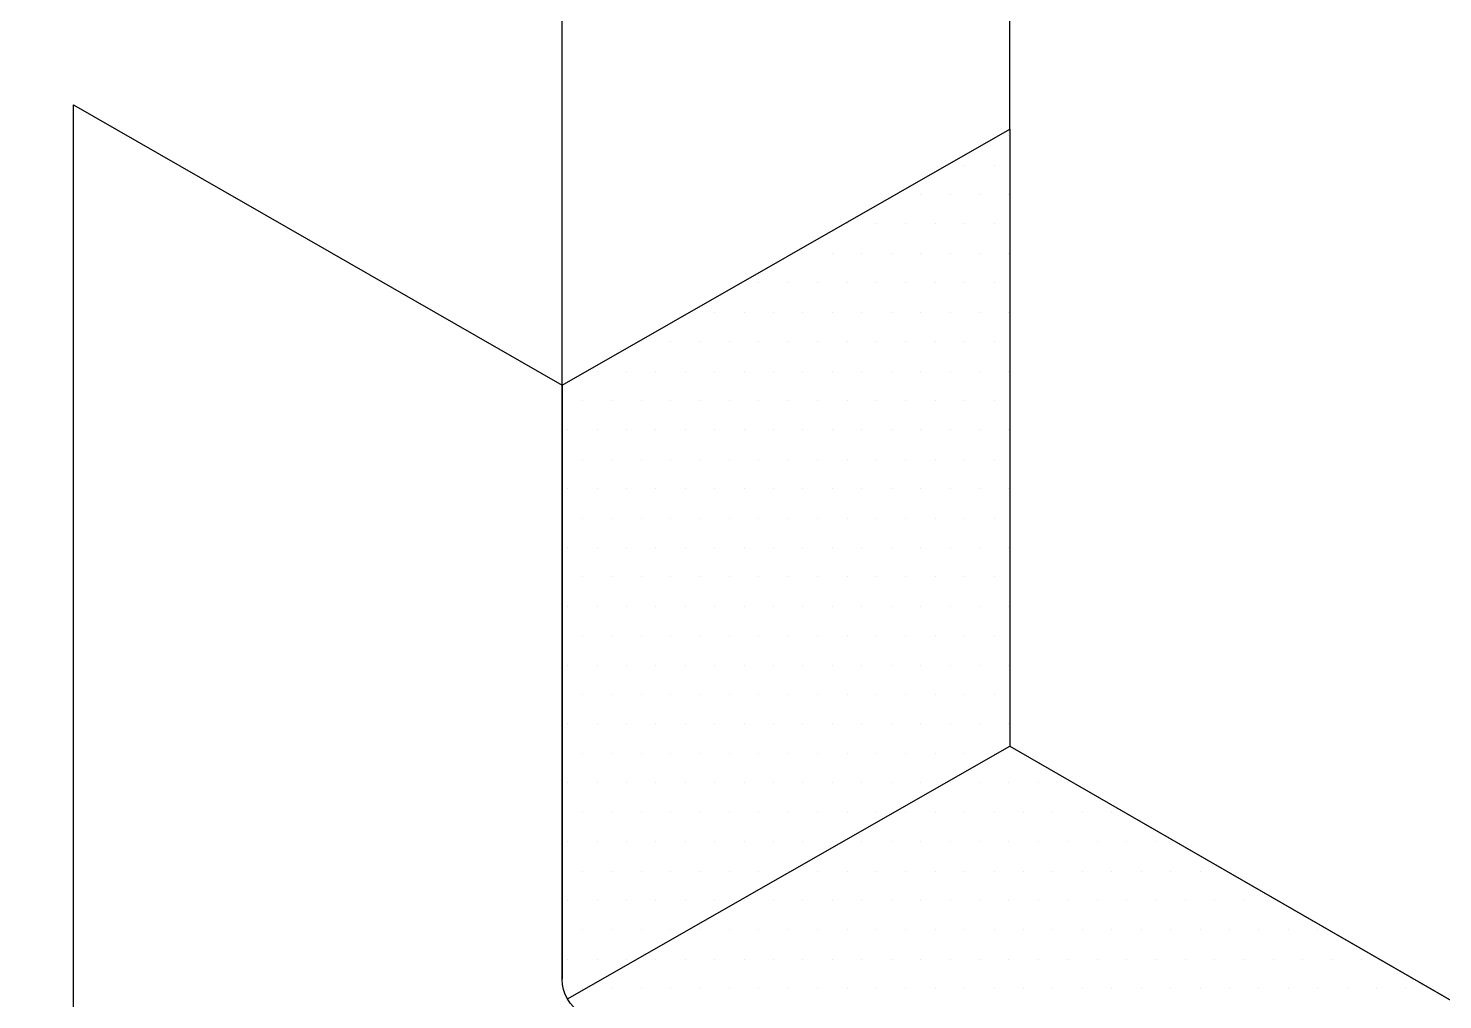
# Model space of a CAD drawing. Header units: inches. Extents: x -20.7 to 76.3, y -55.2 to 19.1.
# Drawn here: x 11.53 to 12.432, y -30.037 to -29.418 of the extents above; entities that cross this region are included whole.
import ezdxf

# ---------------------------------------------------------------- set-up
doc = ezdxf.new("R2010")
doc.units = ezdxf.units.IN
doc.header["$MEASUREMENT"] = 0
doc.layers.add('G-ANNO-TTLB', color=7, linetype='Continuous', lineweight=0)
doc.layers.add('TYVEK', color=7, linetype='Continuous', lineweight=0)

# ---------------------------------------------------------------- blocks, each defined once
blk = doc.blocks.new('Block_247')
at = {"layer": 'TYVEK'}
blk.add_open_spline([(12.15586, -29.48218), (12.15586, -29.48218), (11.87035, -29.64536), (11.87035, -29.64536), (11.87035, -29.64536), (11.87035, -30.02434), (11.87035, -30.02434), (11.87035, -30.03326), (11.87511, -30.04151), (11.88284, -30.04598), (11.88284, -30.04598), (12.99418, -30.68888), (12.99418, -30.68888), (13.00165, -30.69321), (13.01121, -30.69065), (13.01553, -30.68318), (13.01691, -30.6808), (13.01764, -30.6781), (13.01764, -30.67535), (13.01764, -30.67535), (13.01764, -30.37241), (13.01764, -30.37241), (13.01764, -30.37241), (12.15586, -29.87558), (12.15586, -29.87558), (12.15586, -29.87558), (12.15586, -29.48218), (12.15586, -29.48218)], degree=3, knots=[0, 0, 0, 0, 1, 1, 1, 2, 2, 2, 3, 3, 3, 4, 4, 4, 5, 5, 5, 6, 6, 6, 7, 7, 7, 8, 8, 8, 9, 9, 9, 9], dxfattribs=at)
at = {"layer": 'TYVEK', "color": 8, "lineweight": 0, "true_color": 0x808080}
for points in [[(12.1552, -29.48639), (12.1552, -29.48639), (12.1552, -29.48639), (12.1552, -29.48639)], [(12.12707, -29.50514), (12.12707, -29.50514), (12.12707, -29.50514), (12.12707, -29.50514)], [(12.14583, -29.50514), (12.14583, -29.50514), (12.14583, -29.50514), (12.14583, -29.50514)], [(12.09894, -29.5239), (12.09894, -29.5239), (12.09894, -29.5239), (12.09894, -29.5239)], [(12.11769, -29.5239), (12.11769, -29.5239), (12.11769, -29.5239), (12.11769, -29.5239)], [(12.13645, -29.5239), (12.13645, -29.5239), (12.13645, -29.5239), (12.13645, -29.5239)], [(12.1552, -29.5239), (12.1552, -29.5239), (12.1552, -29.5239), (12.1552, -29.5239)], [(12.05205, -29.54266), (12.05205, -29.54266), (12.05205, -29.54266), (12.05205, -29.54266)], [(12.0708, -29.54266), (12.0708, -29.54266), (12.0708, -29.54266), (12.0708, -29.54266)], [(12.08956, -29.54266), (12.08956, -29.54266), (12.08956, -29.54266), (12.08956, -29.54266)], [(12.10832, -29.54266), (12.10832, -29.54266), (12.10832, -29.54266), (12.10832, -29.54266)], [(12.12707, -29.54266), (12.12707, -29.54266), (12.12707, -29.54266), (12.12707, -29.54266)], [(12.14583, -29.54266), (12.14583, -29.54266), (12.14583, -29.54266), (12.14583, -29.54266)], [(12.02391, -29.56141), (12.02391, -29.56141), (12.02391, -29.56141), (12.02391, -29.56141)], [(12.04267, -29.56141), (12.04267, -29.56141), (12.04267, -29.56141), (12.04267, -29.56141)], [(12.06143, -29.56141), (12.06143, -29.56141), (12.06143, -29.56141), (12.06143, -29.56141)], [(12.08018, -29.56141), (12.08018, -29.56141), (12.08018, -29.56141), (12.08018, -29.56141)], [(12.09894, -29.56141), (12.09894, -29.56141), (12.09894, -29.56141), (12.09894, -29.56141)], [(12.11769, -29.56141), (12.11769, -29.56141), (12.11769, -29.56141), (12.11769, -29.56141)], [(12.13645, -29.56141), (12.13645, -29.56141), (12.13645, -29.56141), (12.13645, -29.56141)], [(12.1552, -29.56141), (12.1552, -29.56141), (12.1552, -29.56141), (12.1552, -29.56141)], [(11.99578, -29.58017), (11.99578, -29.58017), (11.99578, -29.58017), (11.99578, -29.58017)], [(12.01454, -29.58017), (12.01454, -29.58017), (12.01454, -29.58017), (12.01454, -29.58017)], [(12.03329, -29.58017), (12.03329, -29.58017), (12.03329, -29.58017), (12.03329, -29.58017)], [(12.05205, -29.58017), (12.05205, -29.58017), (12.05205, -29.58017), (12.05205, -29.58017)], [(12.0708, -29.58017), (12.0708, -29.58017), (12.0708, -29.58017), (12.0708, -29.58017)], [(12.08956, -29.58017), (12.08956, -29.58017), (12.08956, -29.58017), (12.08956, -29.58017)], [(12.10832, -29.58017), (12.10832, -29.58017), (12.10832, -29.58017), (12.10832, -29.58017)], [(12.12707, -29.58017), (12.12707, -29.58017), (12.12707, -29.58017), (12.12707, -29.58017)], [(12.14583, -29.58017), (12.14583, -29.58017), (12.14583, -29.58017), (12.14583, -29.58017)], [(11.96765, -29.59892), (11.96765, -29.59892), (11.96765, -29.59892), (11.96765, -29.59892)], [(11.9864, -29.59892), (11.9864, -29.59892), (11.9864, -29.59892), (11.9864, -29.59892)], [(12.00516, -29.59892), (12.00516, -29.59892), (12.00516, -29.59892), (12.00516, -29.59892)], [(12.02391, -29.59892), (12.02391, -29.59892), (12.02391, -29.59892), (12.02391, -29.59892)], [(12.04267, -29.59892), (12.04267, -29.59892), (12.04267, -29.59892), (12.04267, -29.59892)], [(12.06143, -29.59892), (12.06143, -29.59892), (12.06143, -29.59892), (12.06143, -29.59892)], [(12.08018, -29.59892), (12.08018, -29.59892), (12.08018, -29.59892), (12.08018, -29.59892)], [(12.09894, -29.59892), (12.09894, -29.59892), (12.09894, -29.59892), (12.09894, -29.59892)], [(12.11769, -29.59892), (12.11769, -29.59892), (12.11769, -29.59892), (12.11769, -29.59892)], [(12.13645, -29.59892), (12.13645, -29.59892), (12.13645, -29.59892), (12.13645, -29.59892)], [(12.1552, -29.59892), (12.1552, -29.59892), (12.1552, -29.59892), (12.1552, -29.59892)], [(11.92076, -29.61768), (11.92076, -29.61768), (11.92076, -29.61768), (11.92076, -29.61768)], [(11.93951, -29.61768), (11.93951, -29.61768), (11.93951, -29.61768), (11.93951, -29.61768)], [(11.95827, -29.61768), (11.95827, -29.61768), (11.95827, -29.61768), (11.95827, -29.61768)], [(11.97703, -29.61768), (11.97703, -29.61768), (11.97703, -29.61768), (11.97703, -29.61768)], [(11.99578, -29.61768), (11.99578, -29.61768), (11.99578, -29.61768), (11.99578, -29.61768)], [(12.01454, -29.61768), (12.01454, -29.61768), (12.01454, -29.61768), (12.01454, -29.61768)], [(12.03329, -29.61768), (12.03329, -29.61768), (12.03329, -29.61768), (12.03329, -29.61768)], [(12.05205, -29.61768), (12.05205, -29.61768), (12.05205, -29.61768), (12.05205, -29.61768)], [(12.0708, -29.61768), (12.0708, -29.61768), (12.0708, -29.61768), (12.0708, -29.61768)], [(12.08956, -29.61768), (12.08956, -29.61768), (12.08956, -29.61768), (12.08956, -29.61768)], [(12.10832, -29.61768), (12.10832, -29.61768), (12.10832, -29.61768), (12.10832, -29.61768)], [(12.12707, -29.61768), (12.12707, -29.61768), (12.12707, -29.61768), (12.12707, -29.61768)], [(12.14583, -29.61768), (12.14583, -29.61768), (12.14583, -29.61768), (12.14583, -29.61768)], [(11.89262, -29.63643), (11.89262, -29.63643), (11.89262, -29.63643), (11.89262, -29.63643)], [(11.91138, -29.63643), (11.91138, -29.63643), (11.91138, -29.63643), (11.91138, -29.63643)], [(11.93014, -29.63643), (11.93014, -29.63643), (11.93014, -29.63643), (11.93014, -29.63643)], [(11.94889, -29.63643), (11.94889, -29.63643), (11.94889, -29.63643), (11.94889, -29.63643)], [(11.96765, -29.63643), (11.96765, -29.63643), (11.96765, -29.63643), (11.96765, -29.63643)], [(11.9864, -29.63643), (11.9864, -29.63643), (11.9864, -29.63643), (11.9864, -29.63643)], [(12.00516, -29.63643), (12.00516, -29.63643), (12.00516, -29.63643), (12.00516, -29.63643)], [(12.02391, -29.63643), (12.02391, -29.63643), (12.02391, -29.63643), (12.02391, -29.63643)], [(12.04267, -29.63643), (12.04267, -29.63643), (12.04267, -29.63643), (12.04267, -29.63643)], [(12.06143, -29.63643), (12.06143, -29.63643), (12.06143, -29.63643), (12.06143, -29.63643)], [(12.08018, -29.63643), (12.08018, -29.63643), (12.08018, -29.63643), (12.08018, -29.63643)], [(12.09894, -29.63643), (12.09894, -29.63643), (12.09894, -29.63643), (12.09894, -29.63643)], [(12.11769, -29.63643), (12.11769, -29.63643), (12.11769, -29.63643), (12.11769, -29.63643)], [(12.13645, -29.63643), (12.13645, -29.63643), (12.13645, -29.63643), (12.13645, -29.63643)], [(12.1552, -29.63643), (12.1552, -29.63643), (12.1552, -29.63643), (12.1552, -29.63643)], [(11.88325, -29.65519), (11.88325, -29.65519), (11.88325, -29.65519), (11.88325, -29.65519)], [(11.902, -29.65519), (11.902, -29.65519), (11.902, -29.65519), (11.902, -29.65519)], [(11.92076, -29.65519), (11.92076, -29.65519), (11.92076, -29.65519), (11.92076, -29.65519)], [(11.93951, -29.65519), (11.93951, -29.65519), (11.93951, -29.65519), (11.93951, -29.65519)], [(11.95827, -29.65519), (11.95827, -29.65519), (11.95827, -29.65519), (11.95827, -29.65519)], [(11.97703, -29.65519), (11.97703, -29.65519), (11.97703, -29.65519), (11.97703, -29.65519)], [(11.99578, -29.65519), (11.99578, -29.65519), (11.99578, -29.65519), (11.99578, -29.65519)], [(12.01454, -29.65519), (12.01454, -29.65519), (12.01454, -29.65519), (12.01454, -29.65519)], [(12.03329, -29.65519), (12.03329, -29.65519), (12.03329, -29.65519), (12.03329, -29.65519)], [(12.05205, -29.65519), (12.05205, -29.65519), (12.05205, -29.65519), (12.05205, -29.65519)], [(12.0708, -29.65519), (12.0708, -29.65519), (12.0708, -29.65519), (12.0708, -29.65519)], [(12.08956, -29.65519), (12.08956, -29.65519), (12.08956, -29.65519), (12.08956, -29.65519)], [(12.10832, -29.65519), (12.10832, -29.65519), (12.10832, -29.65519), (12.10832, -29.65519)], [(12.12707, -29.65519), (12.12707, -29.65519), (12.12707, -29.65519), (12.12707, -29.65519)], [(12.14583, -29.65519), (12.14583, -29.65519), (12.14583, -29.65519), (12.14583, -29.65519)], [(11.87387, -29.67395), (11.87387, -29.67395), (11.87387, -29.67395), (11.87387, -29.67395)], [(11.89262, -29.67395), (11.89262, -29.67395), (11.89262, -29.67395), (11.89262, -29.67395)], [(11.91138, -29.67395), (11.91138, -29.67395), (11.91138, -29.67395), (11.91138, -29.67395)], [(11.93014, -29.67395), (11.93014, -29.67395), (11.93014, -29.67395), (11.93014, -29.67395)], [(11.94889, -29.67395), (11.94889, -29.67395), (11.94889, -29.67395), (11.94889, -29.67395)], [(11.96765, -29.67395), (11.96765, -29.67395), (11.96765, -29.67395), (11.96765, -29.67395)], [(11.9864, -29.67395), (11.9864, -29.67395), (11.9864, -29.67395), (11.9864, -29.67395)], [(12.00516, -29.67395), (12.00516, -29.67395), (12.00516, -29.67395), (12.00516, -29.67395)], [(12.02391, -29.67395), (12.02391, -29.67395), (12.02391, -29.67395), (12.02391, -29.67395)], [(12.04267, -29.67395), (12.04267, -29.67395), (12.04267, -29.67395), (12.04267, -29.67395)], [(12.06143, -29.67395), (12.06143, -29.67395), (12.06143, -29.67395), (12.06143, -29.67395)], [(12.08018, -29.67395), (12.08018, -29.67395), (12.08018, -29.67395), (12.08018, -29.67395)], [(12.09894, -29.67395), (12.09894, -29.67395), (12.09894, -29.67395), (12.09894, -29.67395)], [(12.11769, -29.67395), (12.11769, -29.67395), (12.11769, -29.67395), (12.11769, -29.67395)], [(12.13645, -29.67395), (12.13645, -29.67395), (12.13645, -29.67395), (12.13645, -29.67395)], [(12.1552, -29.67395), (12.1552, -29.67395), (12.1552, -29.67395), (12.1552, -29.67395)], [(11.88325, -29.6927), (11.88325, -29.6927), (11.88325, -29.6927), (11.88325, -29.6927)], [(11.902, -29.6927), (11.902, -29.6927), (11.902, -29.6927), (11.902, -29.6927)], [(11.92076, -29.6927), (11.92076, -29.6927), (11.92076, -29.6927), (11.92076, -29.6927)], [(11.93951, -29.6927), (11.93951, -29.6927), (11.93951, -29.6927), (11.93951, -29.6927)], [(11.95827, -29.6927), (11.95827, -29.6927), (11.95827, -29.6927), (11.95827, -29.6927)], [(11.97703, -29.6927), (11.97703, -29.6927), (11.97703, -29.6927), (11.97703, -29.6927)], [(11.99578, -29.6927), (11.99578, -29.6927), (11.99578, -29.6927), (11.99578, -29.6927)], [(12.01454, -29.6927), (12.01454, -29.6927), (12.01454, -29.6927), (12.01454, -29.6927)], [(12.03329, -29.6927), (12.03329, -29.6927), (12.03329, -29.6927), (12.03329, -29.6927)], [(12.05205, -29.6927), (12.05205, -29.6927), (12.05205, -29.6927), (12.05205, -29.6927)], [(12.0708, -29.6927), (12.0708, -29.6927), (12.0708, -29.6927), (12.0708, -29.6927)], [(12.08956, -29.6927), (12.08956, -29.6927), (12.08956, -29.6927), (12.08956, -29.6927)], [(12.10832, -29.6927), (12.10832, -29.6927), (12.10832, -29.6927), (12.10832, -29.6927)], [(12.12707, -29.6927), (12.12707, -29.6927), (12.12707, -29.6927), (12.12707, -29.6927)], [(12.14583, -29.6927), (12.14583, -29.6927), (12.14583, -29.6927), (12.14583, -29.6927)], [(11.87387, -29.71146), (11.87387, -29.71146), (11.87387, -29.71146), (11.87387, -29.71146)], [(11.89262, -29.71146), (11.89262, -29.71146), (11.89262, -29.71146), (11.89262, -29.71146)], [(11.91138, -29.71146), (11.91138, -29.71146), (11.91138, -29.71146), (11.91138, -29.71146)], [(11.93014, -29.71146), (11.93014, -29.71146), (11.93014, -29.71146), (11.93014, -29.71146)], [(11.94889, -29.71146), (11.94889, -29.71146), (11.94889, -29.71146), (11.94889, -29.71146)], [(11.96765, -29.71146), (11.96765, -29.71146), (11.96765, -29.71146), (11.96765, -29.71146)], [(11.9864, -29.71146), (11.9864, -29.71146), (11.9864, -29.71146), (11.9864, -29.71146)], [(12.00516, -29.71146), (12.00516, -29.71146), (12.00516, -29.71146), (12.00516, -29.71146)], [(12.02391, -29.71146), (12.02391, -29.71146), (12.02391, -29.71146), (12.02391, -29.71146)], [(12.04267, -29.71146), (12.04267, -29.71146), (12.04267, -29.71146), (12.04267, -29.71146)], [(12.06143, -29.71146), (12.06143, -29.71146), (12.06143, -29.71146), (12.06143, -29.71146)], [(12.08018, -29.71146), (12.08018, -29.71146), (12.08018, -29.71146), (12.08018, -29.71146)], [(12.09894, -29.71146), (12.09894, -29.71146), (12.09894, -29.71146), (12.09894, -29.71146)], [(12.11769, -29.71146), (12.11769, -29.71146), (12.11769, -29.71146), (12.11769, -29.71146)], [(12.13645, -29.71146), (12.13645, -29.71146), (12.13645, -29.71146), (12.13645, -29.71146)], [(12.1552, -29.71146), (12.1552, -29.71146), (12.1552, -29.71146), (12.1552, -29.71146)], [(11.88325, -29.73021), (11.88325, -29.73021), (11.88325, -29.73021), (11.88325, -29.73021)], [(11.902, -29.73021), (11.902, -29.73021), (11.902, -29.73021), (11.902, -29.73021)], [(11.92076, -29.73021), (11.92076, -29.73021), (11.92076, -29.73021), (11.92076, -29.73021)], [(11.93951, -29.73021), (11.93951, -29.73021), (11.93951, -29.73021), (11.93951, -29.73021)], [(11.95827, -29.73021), (11.95827, -29.73021), (11.95827, -29.73021), (11.95827, -29.73021)], [(11.97703, -29.73021), (11.97703, -29.73021), (11.97703, -29.73021), (11.97703, -29.73021)], [(11.99578, -29.73021), (11.99578, -29.73021), (11.99578, -29.73021), (11.99578, -29.73021)], [(12.01454, -29.73021), (12.01454, -29.73021), (12.01454, -29.73021), (12.01454, -29.73021)], [(12.03329, -29.73021), (12.03329, -29.73021), (12.03329, -29.73021), (12.03329, -29.73021)], [(12.05205, -29.73021), (12.05205, -29.73021), (12.05205, -29.73021), (12.05205, -29.73021)], [(12.0708, -29.73021), (12.0708, -29.73021), (12.0708, -29.73021), (12.0708, -29.73021)], [(12.08956, -29.73021), (12.08956, -29.73021), (12.08956, -29.73021), (12.08956, -29.73021)], [(12.10832, -29.73021), (12.10832, -29.73021), (12.10832, -29.73021), (12.10832, -29.73021)], [(12.12707, -29.73021), (12.12707, -29.73021), (12.12707, -29.73021), (12.12707, -29.73021)], [(12.14583, -29.73021), (12.14583, -29.73021), (12.14583, -29.73021), (12.14583, -29.73021)], [(11.87387, -29.74897), (11.87387, -29.74897), (11.87387, -29.74897), (11.87387, -29.74897)], [(11.89262, -29.74897), (11.89262, -29.74897), (11.89262, -29.74897), (11.89262, -29.74897)], [(11.91138, -29.74897), (11.91138, -29.74897), (11.91138, -29.74897), (11.91138, -29.74897)], [(11.93014, -29.74897), (11.93014, -29.74897), (11.93014, -29.74897), (11.93014, -29.74897)], [(11.94889, -29.74897), (11.94889, -29.74897), (11.94889, -29.74897), (11.94889, -29.74897)], [(11.96765, -29.74897), (11.96765, -29.74897), (11.96765, -29.74897), (11.96765, -29.74897)], [(11.9864, -29.74897), (11.9864, -29.74897), (11.9864, -29.74897), (11.9864, -29.74897)], [(12.00516, -29.74897), (12.00516, -29.74897), (12.00516, -29.74897), (12.00516, -29.74897)], [(12.02391, -29.74897), (12.02391, -29.74897), (12.02391, -29.74897), (12.02391, -29.74897)], [(12.04267, -29.74897), (12.04267, -29.74897), (12.04267, -29.74897), (12.04267, -29.74897)], [(12.06143, -29.74897), (12.06143, -29.74897), (12.06143, -29.74897), (12.06143, -29.74897)], [(12.08018, -29.74897), (12.08018, -29.74897), (12.08018, -29.74897), (12.08018, -29.74897)], [(12.09894, -29.74897), (12.09894, -29.74897), (12.09894, -29.74897), (12.09894, -29.74897)], [(12.11769, -29.74897), (12.11769, -29.74897), (12.11769, -29.74897), (12.11769, -29.74897)], [(12.13645, -29.74897), (12.13645, -29.74897), (12.13645, -29.74897), (12.13645, -29.74897)], [(12.1552, -29.74897), (12.1552, -29.74897), (12.1552, -29.74897), (12.1552, -29.74897)], [(11.88325, -29.76772), (11.88325, -29.76772), (11.88325, -29.76772), (11.88325, -29.76772)], [(11.902, -29.76772), (11.902, -29.76772), (11.902, -29.76772), (11.902, -29.76772)], [(11.92076, -29.76772), (11.92076, -29.76772), (11.92076, -29.76772), (11.92076, -29.76772)], [(11.93951, -29.76772), (11.93951, -29.76772), (11.93951, -29.76772), (11.93951, -29.76772)], [(11.95827, -29.76772), (11.95827, -29.76772), (11.95827, -29.76772), (11.95827, -29.76772)], [(11.97703, -29.76772), (11.97703, -29.76772), (11.97703, -29.76772), (11.97703, -29.76772)], [(11.99578, -29.76772), (11.99578, -29.76772), (11.99578, -29.76772), (11.99578, -29.76772)], [(12.01454, -29.76772), (12.01454, -29.76772), (12.01454, -29.76772), (12.01454, -29.76772)], [(12.03329, -29.76772), (12.03329, -29.76772), (12.03329, -29.76772), (12.03329, -29.76772)], [(12.05205, -29.76772), (12.05205, -29.76772), (12.05205, -29.76772), (12.05205, -29.76772)], [(12.0708, -29.76772), (12.0708, -29.76772), (12.0708, -29.76772), (12.0708, -29.76772)], [(12.08956, -29.76772), (12.08956, -29.76772), (12.08956, -29.76772), (12.08956, -29.76772)], [(12.10832, -29.76772), (12.10832, -29.76772), (12.10832, -29.76772), (12.10832, -29.76772)], [(12.12707, -29.76772), (12.12707, -29.76772), (12.12707, -29.76772), (12.12707, -29.76772)], [(12.14583, -29.76772), (12.14583, -29.76772), (12.14583, -29.76772), (12.14583, -29.76772)], [(11.87387, -29.78648), (11.87387, -29.78648), (11.87387, -29.78648), (11.87387, -29.78648)], [(11.89262, -29.78648), (11.89262, -29.78648), (11.89262, -29.78648), (11.89262, -29.78648)], [(11.91138, -29.78648), (11.91138, -29.78648), (11.91138, -29.78648), (11.91138, -29.78648)], [(11.93014, -29.78648), (11.93014, -29.78648), (11.93014, -29.78648), (11.93014, -29.78648)], [(11.94889, -29.78648), (11.94889, -29.78648), (11.94889, -29.78648), (11.94889, -29.78648)], [(11.96765, -29.78648), (11.96765, -29.78648), (11.96765, -29.78648), (11.96765, -29.78648)], [(11.9864, -29.78648), (11.9864, -29.78648), (11.9864, -29.78648), (11.9864, -29.78648)], [(12.00516, -29.78648), (12.00516, -29.78648), (12.00516, -29.78648), (12.00516, -29.78648)], [(12.02391, -29.78648), (12.02391, -29.78648), (12.02391, -29.78648), (12.02391, -29.78648)], [(12.04267, -29.78648), (12.04267, -29.78648), (12.04267, -29.78648), (12.04267, -29.78648)], [(12.06143, -29.78648), (12.06143, -29.78648), (12.06143, -29.78648), (12.06143, -29.78648)], [(12.08018, -29.78648), (12.08018, -29.78648), (12.08018, -29.78648), (12.08018, -29.78648)], [(12.09894, -29.78648), (12.09894, -29.78648), (12.09894, -29.78648), (12.09894, -29.78648)], [(12.11769, -29.78648), (12.11769, -29.78648), (12.11769, -29.78648), (12.11769, -29.78648)], [(12.13645, -29.78648), (12.13645, -29.78648), (12.13645, -29.78648), (12.13645, -29.78648)], [(12.1552, -29.78648), (12.1552, -29.78648), (12.1552, -29.78648), (12.1552, -29.78648)], [(11.88325, -29.80523), (11.88325, -29.80523), (11.88325, -29.80523), (11.88325, -29.80523)], [(11.902, -29.80523), (11.902, -29.80523), (11.902, -29.80523), (11.902, -29.80523)], [(11.92076, -29.80523), (11.92076, -29.80523), (11.92076, -29.80523), (11.92076, -29.80523)], [(11.93951, -29.80523), (11.93951, -29.80523), (11.93951, -29.80523), (11.93951, -29.80523)], [(11.95827, -29.80523), (11.95827, -29.80523), (11.95827, -29.80523), (11.95827, -29.80523)], [(11.97703, -29.80523), (11.97703, -29.80523), (11.97703, -29.80523), (11.97703, -29.80523)], [(11.99578, -29.80523), (11.99578, -29.80523), (11.99578, -29.80523), (11.99578, -29.80523)], [(12.01454, -29.80523), (12.01454, -29.80523), (12.01454, -29.80523), (12.01454, -29.80523)], [(12.03329, -29.80523), (12.03329, -29.80523), (12.03329, -29.80523), (12.03329, -29.80523)], [(12.05205, -29.80523), (12.05205, -29.80523), (12.05205, -29.80523), (12.05205, -29.80523)], [(12.0708, -29.80523), (12.0708, -29.80523), (12.0708, -29.80523), (12.0708, -29.80523)], [(12.08956, -29.80523), (12.08956, -29.80523), (12.08956, -29.80523), (12.08956, -29.80523)], [(12.10832, -29.80523), (12.10832, -29.80523), (12.10832, -29.80523), (12.10832, -29.80523)], [(12.12707, -29.80523), (12.12707, -29.80523), (12.12707, -29.80523), (12.12707, -29.80523)], [(12.14583, -29.80523), (12.14583, -29.80523), (12.14583, -29.80523), (12.14583, -29.80523)], [(11.87387, -29.82399), (11.87387, -29.82399), (11.87387, -29.82399), (11.87387, -29.82399)], [(11.89262, -29.82399), (11.89262, -29.82399), (11.89262, -29.82399), (11.89262, -29.82399)], [(11.91138, -29.82399), (11.91138, -29.82399), (11.91138, -29.82399), (11.91138, -29.82399)], [(11.93014, -29.82399), (11.93014, -29.82399), (11.93014, -29.82399), (11.93014, -29.82399)], [(11.94889, -29.82399), (11.94889, -29.82399), (11.94889, -29.82399), (11.94889, -29.82399)], [(11.96765, -29.82399), (11.96765, -29.82399), (11.96765, -29.82399), (11.96765, -29.82399)], [(11.9864, -29.82399), (11.9864, -29.82399), (11.9864, -29.82399), (11.9864, -29.82399)], [(12.00516, -29.82399), (12.00516, -29.82399), (12.00516, -29.82399), (12.00516, -29.82399)], [(12.02391, -29.82399), (12.02391, -29.82399), (12.02391, -29.82399), (12.02391, -29.82399)], [(12.04267, -29.82399), (12.04267, -29.82399), (12.04267, -29.82399), (12.04267, -29.82399)], [(12.06143, -29.82399), (12.06143, -29.82399), (12.06143, -29.82399), (12.06143, -29.82399)], [(12.08018, -29.82399), (12.08018, -29.82399), (12.08018, -29.82399), (12.08018, -29.82399)], [(12.09894, -29.82399), (12.09894, -29.82399), (12.09894, -29.82399), (12.09894, -29.82399)], [(12.11769, -29.82399), (12.11769, -29.82399), (12.11769, -29.82399), (12.11769, -29.82399)], [(12.13645, -29.82399), (12.13645, -29.82399), (12.13645, -29.82399), (12.13645, -29.82399)], [(12.1552, -29.82399), (12.1552, -29.82399), (12.1552, -29.82399), (12.1552, -29.82399)], [(11.88325, -29.84275), (11.88325, -29.84275), (11.88325, -29.84275), (11.88325, -29.84275)], [(11.902, -29.84275), (11.902, -29.84275), (11.902, -29.84275), (11.902, -29.84275)], [(11.92076, -29.84275), (11.92076, -29.84275), (11.92076, -29.84275), (11.92076, -29.84275)], [(11.93951, -29.84275), (11.93951, -29.84275), (11.93951, -29.84275), (11.93951, -29.84275)], [(11.95827, -29.84275), (11.95827, -29.84275), (11.95827, -29.84275), (11.95827, -29.84275)], [(11.97703, -29.84275), (11.97703, -29.84275), (11.97703, -29.84275), (11.97703, -29.84275)], [(11.99578, -29.84275), (11.99578, -29.84275), (11.99578, -29.84275), (11.99578, -29.84275)], [(12.01454, -29.84275), (12.01454, -29.84275), (12.01454, -29.84275), (12.01454, -29.84275)], [(12.03329, -29.84275), (12.03329, -29.84275), (12.03329, -29.84275), (12.03329, -29.84275)], [(12.05205, -29.84275), (12.05205, -29.84275), (12.05205, -29.84275), (12.05205, -29.84275)], [(12.0708, -29.84275), (12.0708, -29.84275), (12.0708, -29.84275), (12.0708, -29.84275)], [(12.08956, -29.84275), (12.08956, -29.84275), (12.08956, -29.84275), (12.08956, -29.84275)], [(12.10832, -29.84275), (12.10832, -29.84275), (12.10832, -29.84275), (12.10832, -29.84275)], [(12.12707, -29.84275), (12.12707, -29.84275), (12.12707, -29.84275), (12.12707, -29.84275)], [(12.14583, -29.84275), (12.14583, -29.84275), (12.14583, -29.84275), (12.14583, -29.84275)], [(11.87387, -29.8615), (11.87387, -29.8615), (11.87387, -29.8615), (11.87387, -29.8615)], [(11.89262, -29.8615), (11.89262, -29.8615), (11.89262, -29.8615), (11.89262, -29.8615)], [(11.91138, -29.8615), (11.91138, -29.8615), (11.91138, -29.8615), (11.91138, -29.8615)], [(11.93014, -29.8615), (11.93014, -29.8615), (11.93014, -29.8615), (11.93014, -29.8615)], [(11.94889, -29.8615), (11.94889, -29.8615), (11.94889, -29.8615), (11.94889, -29.8615)], [(11.96765, -29.8615), (11.96765, -29.8615), (11.96765, -29.8615), (11.96765, -29.8615)], [(11.9864, -29.8615), (11.9864, -29.8615), (11.9864, -29.8615), (11.9864, -29.8615)], [(12.00516, -29.8615), (12.00516, -29.8615), (12.00516, -29.8615), (12.00516, -29.8615)], [(12.02391, -29.8615), (12.02391, -29.8615), (12.02391, -29.8615), (12.02391, -29.8615)], [(12.04267, -29.8615), (12.04267, -29.8615), (12.04267, -29.8615), (12.04267, -29.8615)], [(12.06143, -29.8615), (12.06143, -29.8615), (12.06143, -29.8615), (12.06143, -29.8615)], [(12.08018, -29.8615), (12.08018, -29.8615), (12.08018, -29.8615), (12.08018, -29.8615)], [(12.09894, -29.8615), (12.09894, -29.8615), (12.09894, -29.8615), (12.09894, -29.8615)], [(12.11769, -29.8615), (12.11769, -29.8615), (12.11769, -29.8615), (12.11769, -29.8615)], [(12.13645, -29.8615), (12.13645, -29.8615), (12.13645, -29.8615), (12.13645, -29.8615)], [(12.1552, -29.8615), (12.1552, -29.8615), (12.1552, -29.8615), (12.1552, -29.8615)], [(11.88325, -29.88026), (11.88325, -29.88026), (11.88325, -29.88026), (11.88325, -29.88026)], [(11.902, -29.88026), (11.902, -29.88026), (11.902, -29.88026), (11.902, -29.88026)], [(11.92076, -29.88026), (11.92076, -29.88026), (11.92076, -29.88026), (11.92076, -29.88026)], [(11.93951, -29.88026), (11.93951, -29.88026), (11.93951, -29.88026), (11.93951, -29.88026)], [(11.95827, -29.88026), (11.95827, -29.88026), (11.95827, -29.88026), (11.95827, -29.88026)], [(11.97703, -29.88026), (11.97703, -29.88026), (11.97703, -29.88026), (11.97703, -29.88026)], [(11.99578, -29.88026), (11.99578, -29.88026), (11.99578, -29.88026), (11.99578, -29.88026)], [(12.01454, -29.88026), (12.01454, -29.88026), (12.01454, -29.88026), (12.01454, -29.88026)], [(12.03329, -29.88026), (12.03329, -29.88026), (12.03329, -29.88026), (12.03329, -29.88026)], [(12.05205, -29.88026), (12.05205, -29.88026), (12.05205, -29.88026), (12.05205, -29.88026)], [(12.0708, -29.88026), (12.0708, -29.88026), (12.0708, -29.88026), (12.0708, -29.88026)], [(12.08956, -29.88026), (12.08956, -29.88026), (12.08956, -29.88026), (12.08956, -29.88026)], [(12.10832, -29.88026), (12.10832, -29.88026), (12.10832, -29.88026), (12.10832, -29.88026)], [(12.12707, -29.88026), (12.12707, -29.88026), (12.12707, -29.88026), (12.12707, -29.88026)], [(12.14583, -29.88026), (12.14583, -29.88026), (12.14583, -29.88026), (12.14583, -29.88026)], [(11.87387, -29.89901), (11.87387, -29.89901), (11.87387, -29.89901), (11.87387, -29.89901)], [(11.89262, -29.89901), (11.89262, -29.89901), (11.89262, -29.89901), (11.89262, -29.89901)], [(11.91138, -29.89901), (11.91138, -29.89901), (11.91138, -29.89901), (11.91138, -29.89901)], [(11.93014, -29.89901), (11.93014, -29.89901), (11.93014, -29.89901), (11.93014, -29.89901)], [(11.94889, -29.89901), (11.94889, -29.89901), (11.94889, -29.89901), (11.94889, -29.89901)], [(11.96765, -29.89901), (11.96765, -29.89901), (11.96765, -29.89901), (11.96765, -29.89901)], [(11.9864, -29.89901), (11.9864, -29.89901), (11.9864, -29.89901), (11.9864, -29.89901)], [(12.00516, -29.89901), (12.00516, -29.89901), (12.00516, -29.89901), (12.00516, -29.89901)], [(12.02391, -29.89901), (12.02391, -29.89901), (12.02391, -29.89901), (12.02391, -29.89901)], [(12.04267, -29.89901), (12.04267, -29.89901), (12.04267, -29.89901), (12.04267, -29.89901)], [(12.06143, -29.89901), (12.06143, -29.89901), (12.06143, -29.89901), (12.06143, -29.89901)], [(12.08018, -29.89901), (12.08018, -29.89901), (12.08018, -29.89901), (12.08018, -29.89901)], [(12.09894, -29.89901), (12.09894, -29.89901), (12.09894, -29.89901), (12.09894, -29.89901)], [(12.11769, -29.89901), (12.11769, -29.89901), (12.11769, -29.89901), (12.11769, -29.89901)], [(12.13645, -29.89901), (12.13645, -29.89901), (12.13645, -29.89901), (12.13645, -29.89901)], [(12.1552, -29.89901), (12.1552, -29.89901), (12.1552, -29.89901), (12.1552, -29.89901)], [(12.17396, -29.89901), (12.17396, -29.89901), (12.17396, -29.89901), (12.17396, -29.89901)], [(12.19272, -29.89901), (12.19272, -29.89901), (12.19272, -29.89901), (12.19272, -29.89901)], [(11.88325, -29.91777), (11.88325, -29.91777), (11.88325, -29.91777), (11.88325, -29.91777)], [(11.902, -29.91777), (11.902, -29.91777), (11.902, -29.91777), (11.902, -29.91777)], [(11.92076, -29.91777), (11.92076, -29.91777), (11.92076, -29.91777), (11.92076, -29.91777)], [(11.93951, -29.91777), (11.93951, -29.91777), (11.93951, -29.91777), (11.93951, -29.91777)], [(11.95827, -29.91777), (11.95827, -29.91777), (11.95827, -29.91777), (11.95827, -29.91777)], [(11.97703, -29.91777), (11.97703, -29.91777), (11.97703, -29.91777), (11.97703, -29.91777)], [(11.99578, -29.91777), (11.99578, -29.91777), (11.99578, -29.91777), (11.99578, -29.91777)], [(12.01454, -29.91777), (12.01454, -29.91777), (12.01454, -29.91777), (12.01454, -29.91777)], [(12.03329, -29.91777), (12.03329, -29.91777), (12.03329, -29.91777), (12.03329, -29.91777)], [(12.05205, -29.91777), (12.05205, -29.91777), (12.05205, -29.91777), (12.05205, -29.91777)], [(12.0708, -29.91777), (12.0708, -29.91777), (12.0708, -29.91777), (12.0708, -29.91777)], [(12.08956, -29.91777), (12.08956, -29.91777), (12.08956, -29.91777), (12.08956, -29.91777)], [(12.10832, -29.91777), (12.10832, -29.91777), (12.10832, -29.91777), (12.10832, -29.91777)], [(12.12707, -29.91777), (12.12707, -29.91777), (12.12707, -29.91777), (12.12707, -29.91777)], [(12.14583, -29.91777), (12.14583, -29.91777), (12.14583, -29.91777), (12.14583, -29.91777)], [(12.16458, -29.91777), (12.16458, -29.91777), (12.16458, -29.91777), (12.16458, -29.91777)], [(12.18334, -29.91777), (12.18334, -29.91777), (12.18334, -29.91777), (12.18334, -29.91777)], [(12.20209, -29.91777), (12.20209, -29.91777), (12.20209, -29.91777), (12.20209, -29.91777)], [(12.22085, -29.91777), (12.22085, -29.91777), (12.22085, -29.91777), (12.22085, -29.91777)], [(11.87387, -29.93652), (11.87387, -29.93652), (11.87387, -29.93652), (11.87387, -29.93652)], [(11.89262, -29.93652), (11.89262, -29.93652), (11.89262, -29.93652), (11.89262, -29.93652)], [(11.91138, -29.93652), (11.91138, -29.93652), (11.91138, -29.93652), (11.91138, -29.93652)], [(11.93014, -29.93652), (11.93014, -29.93652), (11.93014, -29.93652), (11.93014, -29.93652)], [(11.94889, -29.93652), (11.94889, -29.93652), (11.94889, -29.93652), (11.94889, -29.93652)], [(11.96765, -29.93652), (11.96765, -29.93652), (11.96765, -29.93652), (11.96765, -29.93652)], [(11.9864, -29.93652), (11.9864, -29.93652), (11.9864, -29.93652), (11.9864, -29.93652)], [(12.00516, -29.93652), (12.00516, -29.93652), (12.00516, -29.93652), (12.00516, -29.93652)], [(12.02391, -29.93652), (12.02391, -29.93652), (12.02391, -29.93652), (12.02391, -29.93652)], [(12.04267, -29.93652), (12.04267, -29.93652), (12.04267, -29.93652), (12.04267, -29.93652)], [(12.06143, -29.93652), (12.06143, -29.93652), (12.06143, -29.93652), (12.06143, -29.93652)], [(12.08018, -29.93652), (12.08018, -29.93652), (12.08018, -29.93652), (12.08018, -29.93652)], [(12.09894, -29.93652), (12.09894, -29.93652), (12.09894, -29.93652), (12.09894, -29.93652)], [(12.11769, -29.93652), (12.11769, -29.93652), (12.11769, -29.93652), (12.11769, -29.93652)], [(12.13645, -29.93652), (12.13645, -29.93652), (12.13645, -29.93652), (12.13645, -29.93652)], [(12.1552, -29.93652), (12.1552, -29.93652), (12.1552, -29.93652), (12.1552, -29.93652)], [(12.17396, -29.93652), (12.17396, -29.93652), (12.17396, -29.93652), (12.17396, -29.93652)], [(12.19272, -29.93652), (12.19272, -29.93652), (12.19272, -29.93652), (12.19272, -29.93652)], [(12.21147, -29.93652), (12.21147, -29.93652), (12.21147, -29.93652), (12.21147, -29.93652)], [(12.23023, -29.93652), (12.23023, -29.93652), (12.23023, -29.93652), (12.23023, -29.93652)], [(12.24898, -29.93652), (12.24898, -29.93652), (12.24898, -29.93652), (12.24898, -29.93652)], [(11.88325, -29.95528), (11.88325, -29.95528), (11.88325, -29.95528), (11.88325, -29.95528)], [(11.902, -29.95528), (11.902, -29.95528), (11.902, -29.95528), (11.902, -29.95528)], [(11.92076, -29.95528), (11.92076, -29.95528), (11.92076, -29.95528), (11.92076, -29.95528)], [(11.93951, -29.95528), (11.93951, -29.95528), (11.93951, -29.95528), (11.93951, -29.95528)], [(11.95827, -29.95528), (11.95827, -29.95528), (11.95827, -29.95528), (11.95827, -29.95528)], [(11.97703, -29.95528), (11.97703, -29.95528), (11.97703, -29.95528), (11.97703, -29.95528)], [(11.99578, -29.95528), (11.99578, -29.95528), (11.99578, -29.95528), (11.99578, -29.95528)], [(12.01454, -29.95528), (12.01454, -29.95528), (12.01454, -29.95528), (12.01454, -29.95528)], [(12.03329, -29.95528), (12.03329, -29.95528), (12.03329, -29.95528), (12.03329, -29.95528)], [(12.05205, -29.95528), (12.05205, -29.95528), (12.05205, -29.95528), (12.05205, -29.95528)], [(12.0708, -29.95528), (12.0708, -29.95528), (12.0708, -29.95528), (12.0708, -29.95528)], [(12.08956, -29.95528), (12.08956, -29.95528), (12.08956, -29.95528), (12.08956, -29.95528)], [(12.10832, -29.95528), (12.10832, -29.95528), (12.10832, -29.95528), (12.10832, -29.95528)], [(12.12707, -29.95528), (12.12707, -29.95528), (12.12707, -29.95528), (12.12707, -29.95528)], [(12.14583, -29.95528), (12.14583, -29.95528), (12.14583, -29.95528), (12.14583, -29.95528)], [(12.16458, -29.95528), (12.16458, -29.95528), (12.16458, -29.95528), (12.16458, -29.95528)], [(12.18334, -29.95528), (12.18334, -29.95528), (12.18334, -29.95528), (12.18334, -29.95528)], [(12.20209, -29.95528), (12.20209, -29.95528), (12.20209, -29.95528), (12.20209, -29.95528)], [(12.22085, -29.95528), (12.22085, -29.95528), (12.22085, -29.95528), (12.22085, -29.95528)], [(12.2396, -29.95528), (12.2396, -29.95528), (12.2396, -29.95528), (12.2396, -29.95528)], [(12.25836, -29.95528), (12.25836, -29.95528), (12.25836, -29.95528), (12.25836, -29.95528)], [(12.27712, -29.95528), (12.27712, -29.95528), (12.27712, -29.95528), (12.27712, -29.95528)], [(11.87387, -29.97404), (11.87387, -29.97404), (11.87387, -29.97404), (11.87387, -29.97404)], [(11.89262, -29.97404), (11.89262, -29.97404), (11.89262, -29.97404), (11.89262, -29.97404)], [(11.91138, -29.97404), (11.91138, -29.97404), (11.91138, -29.97404), (11.91138, -29.97404)], [(11.93014, -29.97404), (11.93014, -29.97404), (11.93014, -29.97404), (11.93014, -29.97404)], [(11.94889, -29.97404), (11.94889, -29.97404), (11.94889, -29.97404), (11.94889, -29.97404)], [(11.96765, -29.97404), (11.96765, -29.97404), (11.96765, -29.97404), (11.96765, -29.97404)], [(11.9864, -29.97404), (11.9864, -29.97404), (11.9864, -29.97404), (11.9864, -29.97404)], [(12.00516, -29.97404), (12.00516, -29.97404), (12.00516, -29.97404), (12.00516, -29.97404)], [(12.02391, -29.97404), (12.02391, -29.97404), (12.02391, -29.97404), (12.02391, -29.97404)], [(12.04267, -29.97404), (12.04267, -29.97404), (12.04267, -29.97404), (12.04267, -29.97404)], [(12.06143, -29.97404), (12.06143, -29.97404), (12.06143, -29.97404), (12.06143, -29.97404)], [(12.08018, -29.97404), (12.08018, -29.97404), (12.08018, -29.97404), (12.08018, -29.97404)], [(12.09894, -29.97404), (12.09894, -29.97404), (12.09894, -29.97404), (12.09894, -29.97404)], [(12.11769, -29.97404), (12.11769, -29.97404), (12.11769, -29.97404), (12.11769, -29.97404)], [(12.13645, -29.97404), (12.13645, -29.97404), (12.13645, -29.97404), (12.13645, -29.97404)], [(12.1552, -29.97404), (12.1552, -29.97404), (12.1552, -29.97404), (12.1552, -29.97404)], [(12.17396, -29.97404), (12.17396, -29.97404), (12.17396, -29.97404), (12.17396, -29.97404)], [(12.19272, -29.97404), (12.19272, -29.97404), (12.19272, -29.97404), (12.19272, -29.97404)], [(12.21147, -29.97404), (12.21147, -29.97404), (12.21147, -29.97404), (12.21147, -29.97404)], [(12.23023, -29.97404), (12.23023, -29.97404), (12.23023, -29.97404), (12.23023, -29.97404)], [(12.24898, -29.97404), (12.24898, -29.97404), (12.24898, -29.97404), (12.24898, -29.97404)], [(12.26774, -29.97404), (12.26774, -29.97404), (12.26774, -29.97404), (12.26774, -29.97404)], [(12.28649, -29.97404), (12.28649, -29.97404), (12.28649, -29.97404), (12.28649, -29.97404)], [(12.30525, -29.97404), (12.30525, -29.97404), (12.30525, -29.97404), (12.30525, -29.97404)], [(12.32401, -29.97404), (12.32401, -29.97404), (12.32401, -29.97404), (12.32401, -29.97404)], [(11.88325, -29.99279), (11.88325, -29.99279), (11.88325, -29.99279), (11.88325, -29.99279)], [(11.902, -29.99279), (11.902, -29.99279), (11.902, -29.99279), (11.902, -29.99279)], [(11.92076, -29.99279), (11.92076, -29.99279), (11.92076, -29.99279), (11.92076, -29.99279)], [(11.93951, -29.99279), (11.93951, -29.99279), (11.93951, -29.99279), (11.93951, -29.99279)], [(11.95827, -29.99279), (11.95827, -29.99279), (11.95827, -29.99279), (11.95827, -29.99279)], [(11.97703, -29.99279), (11.97703, -29.99279), (11.97703, -29.99279), (11.97703, -29.99279)], [(11.99578, -29.99279), (11.99578, -29.99279), (11.99578, -29.99279), (11.99578, -29.99279)], [(12.01454, -29.99279), (12.01454, -29.99279), (12.01454, -29.99279), (12.01454, -29.99279)], [(12.03329, -29.99279), (12.03329, -29.99279), (12.03329, -29.99279), (12.03329, -29.99279)], [(12.05205, -29.99279), (12.05205, -29.99279), (12.05205, -29.99279), (12.05205, -29.99279)], [(12.0708, -29.99279), (12.0708, -29.99279), (12.0708, -29.99279), (12.0708, -29.99279)], [(12.08956, -29.99279), (12.08956, -29.99279), (12.08956, -29.99279), (12.08956, -29.99279)], [(12.10832, -29.99279), (12.10832, -29.99279), (12.10832, -29.99279), (12.10832, -29.99279)], [(12.12707, -29.99279), (12.12707, -29.99279), (12.12707, -29.99279), (12.12707, -29.99279)], [(12.14583, -29.99279), (12.14583, -29.99279), (12.14583, -29.99279), (12.14583, -29.99279)], [(12.16458, -29.99279), (12.16458, -29.99279), (12.16458, -29.99279), (12.16458, -29.99279)], [(12.18334, -29.99279), (12.18334, -29.99279), (12.18334, -29.99279), (12.18334, -29.99279)], [(12.20209, -29.99279), (12.20209, -29.99279), (12.20209, -29.99279), (12.20209, -29.99279)], [(12.22085, -29.99279), (12.22085, -29.99279), (12.22085, -29.99279), (12.22085, -29.99279)], [(12.2396, -29.99279), (12.2396, -29.99279), (12.2396, -29.99279), (12.2396, -29.99279)], [(12.25836, -29.99279), (12.25836, -29.99279), (12.25836, -29.99279), (12.25836, -29.99279)], [(12.27712, -29.99279), (12.27712, -29.99279), (12.27712, -29.99279), (12.27712, -29.99279)], [(12.29587, -29.99279), (12.29587, -29.99279), (12.29587, -29.99279), (12.29587, -29.99279)], [(12.31463, -29.99279), (12.31463, -29.99279), (12.31463, -29.99279), (12.31463, -29.99279)], [(12.33338, -29.99279), (12.33338, -29.99279), (12.33338, -29.99279), (12.33338, -29.99279)], [(12.35214, -29.99279), (12.35214, -29.99279), (12.35214, -29.99279), (12.35214, -29.99279)], [(11.87387, -30.01155), (11.87387, -30.01155), (11.87387, -30.01155), (11.87387, -30.01155)], [(11.89262, -30.01155), (11.89262, -30.01155), (11.89262, -30.01155), (11.89262, -30.01155)], [(11.91138, -30.01155), (11.91138, -30.01155), (11.91138, -30.01155), (11.91138, -30.01155)], [(11.93014, -30.01155), (11.93014, -30.01155), (11.93014, -30.01155), (11.93014, -30.01155)], [(11.94889, -30.01155), (11.94889, -30.01155), (11.94889, -30.01155), (11.94889, -30.01155)], [(11.96765, -30.01155), (11.96765, -30.01155), (11.96765, -30.01155), (11.96765, -30.01155)], [(11.9864, -30.01155), (11.9864, -30.01155), (11.9864, -30.01155), (11.9864, -30.01155)], [(12.00516, -30.01155), (12.00516, -30.01155), (12.00516, -30.01155), (12.00516, -30.01155)], [(12.02391, -30.01155), (12.02391, -30.01155), (12.02391, -30.01155), (12.02391, -30.01155)], [(12.04267, -30.01155), (12.04267, -30.01155), (12.04267, -30.01155), (12.04267, -30.01155)], [(12.06143, -30.01155), (12.06143, -30.01155), (12.06143, -30.01155), (12.06143, -30.01155)], [(12.08018, -30.01155), (12.08018, -30.01155), (12.08018, -30.01155), (12.08018, -30.01155)], [(12.09894, -30.01155), (12.09894, -30.01155), (12.09894, -30.01155), (12.09894, -30.01155)], [(12.11769, -30.01155), (12.11769, -30.01155), (12.11769, -30.01155), (12.11769, -30.01155)], [(12.13645, -30.01155), (12.13645, -30.01155), (12.13645, -30.01155), (12.13645, -30.01155)], [(12.1552, -30.01155), (12.1552, -30.01155), (12.1552, -30.01155), (12.1552, -30.01155)], [(12.17396, -30.01155), (12.17396, -30.01155), (12.17396, -30.01155), (12.17396, -30.01155)], [(12.19272, -30.01155), (12.19272, -30.01155), (12.19272, -30.01155), (12.19272, -30.01155)], [(12.21147, -30.01155), (12.21147, -30.01155), (12.21147, -30.01155), (12.21147, -30.01155)], [(12.23023, -30.01155), (12.23023, -30.01155), (12.23023, -30.01155), (12.23023, -30.01155)], [(12.24898, -30.01155), (12.24898, -30.01155), (12.24898, -30.01155), (12.24898, -30.01155)], [(12.26774, -30.01155), (12.26774, -30.01155), (12.26774, -30.01155), (12.26774, -30.01155)], [(12.28649, -30.01155), (12.28649, -30.01155), (12.28649, -30.01155), (12.28649, -30.01155)], [(12.30525, -30.01155), (12.30525, -30.01155), (12.30525, -30.01155), (12.30525, -30.01155)], [(12.32401, -30.01155), (12.32401, -30.01155), (12.32401, -30.01155), (12.32401, -30.01155)], [(12.34276, -30.01155), (12.34276, -30.01155), (12.34276, -30.01155), (12.34276, -30.01155)], [(12.36152, -30.01155), (12.36152, -30.01155), (12.36152, -30.01155), (12.36152, -30.01155)], [(12.38027, -30.01155), (12.38027, -30.01155), (12.38027, -30.01155), (12.38027, -30.01155)], [(11.88325, -30.0303), (11.88325, -30.0303), (11.88325, -30.0303), (11.88325, -30.0303)], [(11.902, -30.0303), (11.902, -30.0303), (11.902, -30.0303), (11.902, -30.0303)], [(11.92076, -30.0303), (11.92076, -30.0303), (11.92076, -30.0303), (11.92076, -30.0303)], [(11.93951, -30.0303), (11.93951, -30.0303), (11.93951, -30.0303), (11.93951, -30.0303)], [(11.95827, -30.0303), (11.95827, -30.0303), (11.95827, -30.0303), (11.95827, -30.0303)], [(11.97703, -30.0303), (11.97703, -30.0303), (11.97703, -30.0303), (11.97703, -30.0303)], [(11.99578, -30.0303), (11.99578, -30.0303), (11.99578, -30.0303), (11.99578, -30.0303)], [(12.01454, -30.0303), (12.01454, -30.0303), (12.01454, -30.0303), (12.01454, -30.0303)], [(12.03329, -30.0303), (12.03329, -30.0303), (12.03329, -30.0303), (12.03329, -30.0303)], [(12.05205, -30.0303), (12.05205, -30.0303), (12.05205, -30.0303), (12.05205, -30.0303)], [(12.0708, -30.0303), (12.0708, -30.0303), (12.0708, -30.0303), (12.0708, -30.0303)], [(12.08956, -30.0303), (12.08956, -30.0303), (12.08956, -30.0303), (12.08956, -30.0303)], [(12.10832, -30.0303), (12.10832, -30.0303), (12.10832, -30.0303), (12.10832, -30.0303)], [(12.12707, -30.0303), (12.12707, -30.0303), (12.12707, -30.0303), (12.12707, -30.0303)], [(12.14583, -30.0303), (12.14583, -30.0303), (12.14583, -30.0303), (12.14583, -30.0303)], [(12.16458, -30.0303), (12.16458, -30.0303), (12.16458, -30.0303), (12.16458, -30.0303)], [(12.18334, -30.0303), (12.18334, -30.0303), (12.18334, -30.0303), (12.18334, -30.0303)], [(12.20209, -30.0303), (12.20209, -30.0303), (12.20209, -30.0303), (12.20209, -30.0303)], [(12.22085, -30.0303), (12.22085, -30.0303), (12.22085, -30.0303), (12.22085, -30.0303)], [(12.2396, -30.0303), (12.2396, -30.0303), (12.2396, -30.0303), (12.2396, -30.0303)], [(12.25836, -30.0303), (12.25836, -30.0303), (12.25836, -30.0303), (12.25836, -30.0303)], [(12.27712, -30.0303), (12.27712, -30.0303), (12.27712, -30.0303), (12.27712, -30.0303)], [(12.29587, -30.0303), (12.29587, -30.0303), (12.29587, -30.0303), (12.29587, -30.0303)], [(12.31463, -30.0303), (12.31463, -30.0303), (12.31463, -30.0303), (12.31463, -30.0303)], [(12.33338, -30.0303), (12.33338, -30.0303), (12.33338, -30.0303), (12.33338, -30.0303)], [(12.35214, -30.0303), (12.35214, -30.0303), (12.35214, -30.0303), (12.35214, -30.0303)], [(12.37089, -30.0303), (12.37089, -30.0303), (12.37089, -30.0303), (12.37089, -30.0303)], [(12.38965, -30.0303), (12.38965, -30.0303), (12.38965, -30.0303), (12.38965, -30.0303)], [(12.40841, -30.0303), (12.40841, -30.0303), (12.40841, -30.0303), (12.40841, -30.0303)]]:
    blk.add_open_spline(points, degree=3, dxfattribs=at)
blk = doc.blocks.new('Block_248')
at = {"layer": 'TYVEK', "color": 252, "lineweight": 25, "true_color": 0x848484}
for points in [[(11.60341, -29.76554)], [(11.60341, -29.99384)]]:
    blk.add_lwpolyline(points, dxfattribs=at)
blk = doc.blocks.new('Block_249')
at = {"layer": 'TYVEK', "color": 252, "lineweight": 25, "true_color": 0x848484}
blk.add_lwpolyline([(11.60341, -29.99384)], dxfattribs=at)
blk = doc.blocks.new('Block_250')
at = {"layer": 'TYVEK', "color": 4, "lineweight": 25, "true_color": 0x00ffff}
for points in [[(12.04377, -29.9397)], [(11.87825, -30.03438)]]:
    blk.add_lwpolyline(points, dxfattribs=at)

msp = doc.modelspace()

# ---------------------------------------------------------------- hatches: boundary and pattern name
at = {"layer": 'G-ANNO-TTLB', "true_color": 0xff00ff, "transparency": 33554687}
h = msp.add_hatch(color=6, dxfattribs=at)
edge = h.paths.add_edge_path()
edge.add_spline(control_points=[(20.03822, -55.21363), (20.03822, -55.21363), (-20.64953, -55.21363), (-20.64953, -55.21363), (-20.64953, -55.21363), (-20.64953, -21.08863), (-20.64953, -21.08863), (-20.64953, -21.08863), (20.03822, -21.08863), (20.03822, -21.08863), (20.03822, -21.08863), (20.03822, -55.21363), (20.03822, -55.21363)], knot_values=[0, 0, 0, 0, 1, 1, 1, 2, 2, 2, 3, 3, 3, 4, 4, 4, 4], degree=3, periodic=0)
edge = h.paths.add_edge_path()
edge.add_spline(control_points=[(-20.52453, -21.21363), (-20.52453, -21.21363), (-20.52453, -55.08863), (-20.52453, -55.08863), (-20.52453, -55.08863), (19.91322, -55.08863), (19.91322, -55.08863), (19.91322, -55.08863), (19.91322, -21.21363), (19.91322, -21.21363), (19.91322, -21.21363), (-20.52453, -21.21363), (-20.52453, -21.21363)], knot_values=[0, 0, 0, 0, 1, 1, 1, 2, 2, 2, 3, 3, 3, 4, 4, 4, 4], degree=3, periodic=0)
edge.add_line((-20.52453, -21.21363), (-20.52453, -21.21363))

# ---------------------------------------------------------------- linework, layer by layer
at = {"layer": 'G-ANNO-TTLB'}
for points in [[(20.03822, -55.21363), (20.03822, -55.21363), (-20.64953, -55.21363), (-20.64953, -55.21363), (-20.64953, -55.21363), (-20.64953, -21.08863), (-20.64953, -21.08863), (-20.64953, -21.08863), (20.03822, -21.08863), (20.03822, -21.08863), (20.03822, -21.08863), (20.03822, -55.21363), (20.03822, -55.21363)], [(-20.52453, -21.21363), (-20.52453, -21.21363), (-20.52453, -55.08863), (-20.52453, -55.08863), (-20.52453, -55.08863), (19.91322, -55.08863), (19.91322, -55.08863), (19.91322, -55.08863), (19.91322, -21.21363), (19.91322, -21.21363), (19.91322, -21.21363), (-20.52453, -21.21363), (-20.52453, -21.21363)]]:
    msp.add_open_spline(points, degree=3, knots=[0, 0, 0, 0, 1, 1, 1, 2, 2, 2, 3, 3, 3, 4, 4, 4, 4], dxfattribs=at)
at = {"layer": 'TYVEK', "color": 33, "lineweight": 25, "true_color": 0xcc9966}
msp.add_line((12.15586, -29.48218), (12.15586, -27.82283), dxfattribs=at)
at = {"layer": 'TYVEK', "color": 18, "lineweight": 25, "true_color": 0x000000}
msp.add_line((11.87035, -29.64536), (11.87035, -28.90587), dxfattribs=at)
at = {"layer": 'TYVEK', "color": 4, "lineweight": 25, "true_color": 0x00ffff}
for p, q in [((11.55869, -30.07251), (11.55869, -29.46668)), ((11.55869, -29.46668), (11.87035, -29.64536)), ((11.87035, -29.64536), (12.15586, -29.48218)), ((12.15586, -29.48218), (12.15586, -29.87558)), ((11.87035, -29.64536), (11.87035, -30.02434)), ((11.8737, -30.03684), (12.15586, -29.87558)), ((12.15586, -29.87558), (13.01764, -30.37241))]:
    msp.add_line(p, q, dxfattribs=at)
at = {"layer": 'TYVEK', "color": 165, "lineweight": 25, "true_color": 0x4c5f99}
msp.add_lwpolyline([(11.87825, -30.03438)], dxfattribs=at)
at = {"layer": 'TYVEK', "color": 4, "lineweight": 25, "true_color": 0x00ffff}
msp.add_open_spline([(12.15586, -29.48218), (12.15586, -29.48218), (11.87035, -29.64536), (11.87035, -29.64536), (11.87035, -29.64536), (11.87035, -30.02434), (11.87035, -30.02434), (11.87035, -30.03326), (11.87511, -30.04151), (11.88284, -30.04598), (11.88284, -30.04598), (12.99418, -30.68888), (12.99418, -30.68888), (13.00165, -30.69321), (13.01121, -30.69065), (13.01553, -30.68318), (13.01691, -30.6808), (13.01764, -30.6781), (13.01764, -30.67535), (13.01764, -30.67535), (13.01764, -30.37241), (13.01764, -30.37241), (13.01764, -30.37241), (12.15586, -29.87558), (12.15586, -29.87558), (12.15586, -29.87558), (12.15586, -29.48218), (12.15586, -29.48218), (12.15586, -29.48218), (12.15586, -29.48218), (12.15586, -29.48218)], degree=3, knots=[0, 0, 0, 0, 1, 1, 1, 2, 2, 2, 3, 3, 3, 4, 4, 4, 5, 5, 5, 6, 6, 6, 7, 7, 7, 8, 8, 8, 9, 9, 9, 10, 10, 10, 10], dxfattribs=at)

# ---------------------------------------------------------------- block references
at = {"layer": 'TYVEK'}
for name in ['Block_247', 'Block_248', 'Block_250', 'Block_249']:
    msp.add_blockref(name, (0, 0), dxfattribs=at)

doc.saveas('drawing.dxf')
